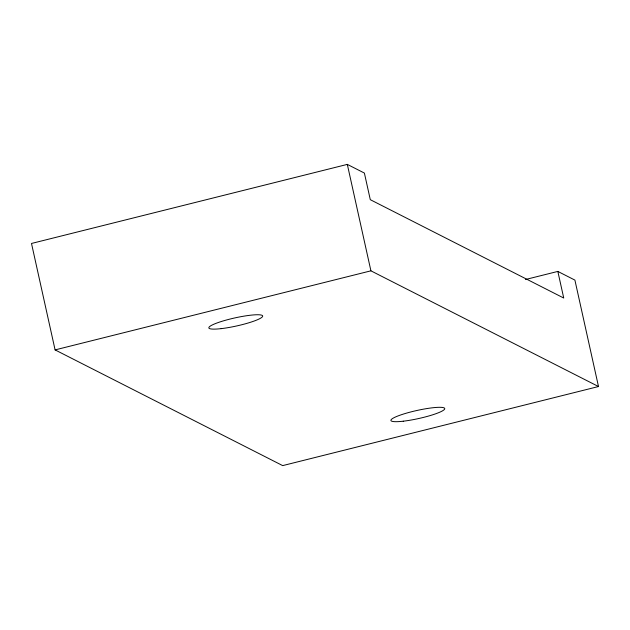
<?xml version="1.0" encoding="UTF-8"?>
<svg xmlns="http://www.w3.org/2000/svg" width="630" height="630" viewBox="0 0 630 630"><rect width="100%" height="100%" fill="white"/><g stroke="black" fill="none" stroke-linecap="round" stroke-linejoin="round"><path stroke-width="0.94" d="M557.833 271.42L563.732 298.029L370.29 199.678L364.392 173.069L347.319 164.391L31.5 243.464L55.093 349.902L282.681 465.609L598.5 386.536L574.906 280.098L557.833 271.42L525.491 279.515M55.093 349.902L370.912 270.829L598.5 386.536M347.319 164.391L370.912 270.829M221.177 328.639A27.562 4.119 -12.5 0 0 262.655 316.323A27.562 4.119 -12.5 0 0 223.453 320.851A27.562 4.119 -12.5 0 0 221.177 328.639M403.247 421.202A27.562 4.119 -12.5 0 0 444.725 408.886A27.562 4.119 -12.5 0 0 405.523 413.414A27.562 4.119 -12.5 0 0 403.247 421.202"/></g></svg>
